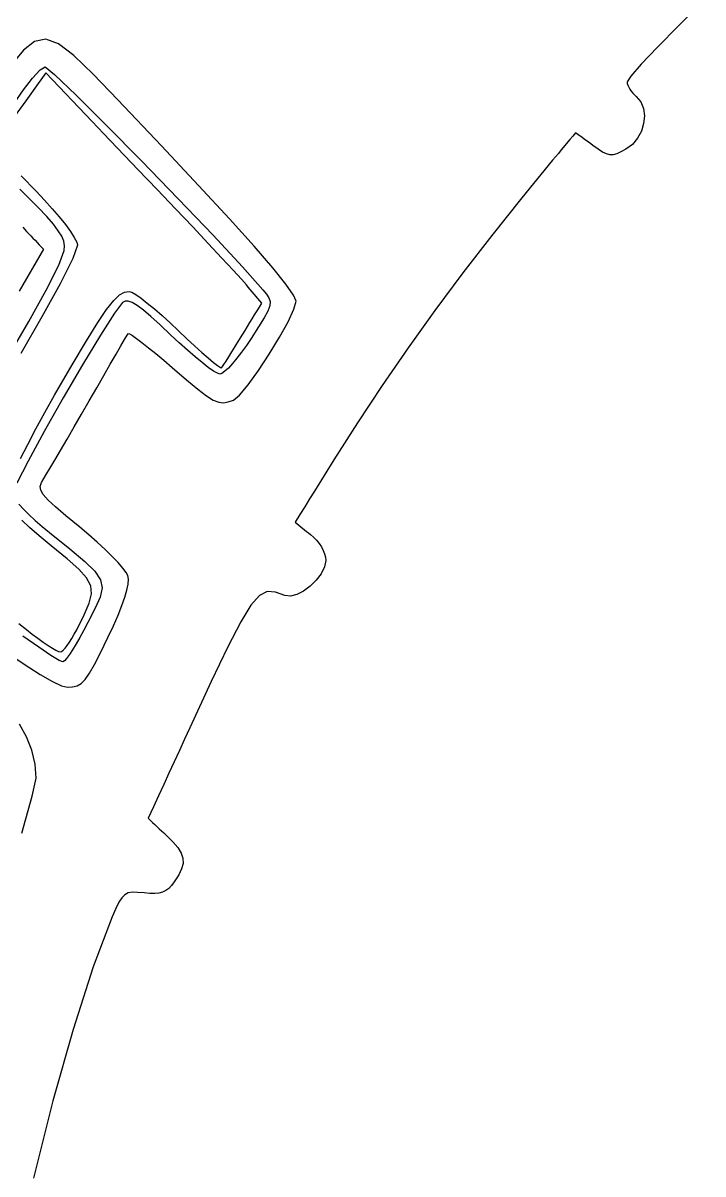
# Model space of a CAD drawing. Extents: x 0.3 to 13.7, y 0.1 to 13.4.
# Drawn here: x 2.453 to 3.732, y 7.874 to 10.038 of the extents above; entities that cross this region are included whole.
import ezdxf

# ---------------------------------------------------------------- set-up
doc = ezdxf.new("R2010")
doc.units = 0
doc.layers.get('0').update_dxf_attribs({"linetype": 'CONTINUOUS'})

msp = doc.modelspace()

# ---------------------------------------------------------------- linework, layer by layer
at = {"color": 0}
for points in [[(3.73156, 10.0789), (3.68539, 10.0329), (3.64611, 9.99278), (3.61561, 9.9605), (3.59586, 9.93799), (3.58886, 9.92719), (3.58925, 9.92426), (3.59022, 9.9209), (3.59185, 9.91732), (3.59397, 9.91357), (3.59651, 9.90983), (3.59944, 9.90614), (3.60265, 9.90272), (3.60612, 9.89958), (3.61458, 9.88965), (3.61957, 9.87728), (3.62131, 9.86356), (3.61996, 9.84907), (3.61567, 9.83469), (3.60856, 9.82129), (3.59885, 9.80968), (3.58669, 9.80063), (3.57726, 9.79557), (3.56944, 9.7921), (3.56267, 9.79025), (3.55637, 9.7901), (3.54992, 9.79172), (3.54286, 9.79508), (3.5345, 9.80046), (3.52442, 9.80772), (3.5204, 9.81071), (3.51633, 9.81364), (3.50831, 9.81967), (3.50424, 9.82264), (3.49621, 9.82861), (3.49214, 9.83154), (3.48671, 9.82514), (3.48133, 9.81868), (3.46506, 9.79932), (3.45969, 9.79281), (3.45426, 9.78635), (3.44883, 9.77989), (3.39068, 9.70931), (3.33436, 9.63867), (3.27994, 9.56803), (3.22749, 9.4975), (3.17697, 9.42703), (3.12847, 9.35667), (3.08197, 9.28651), (3.03749, 9.21653), (3.00103, 9.15793), (2.99192, 9.14324), (2.98281, 9.12858), (2.97374, 9.11393), (2.96463, 9.09928), (2.97179, 9.09364), (2.97542, 9.09076), (2.98258, 9.08513), (2.98622, 9.08231), (2.98981, 9.07949), (2.99343, 9.07661), (2.99935, 9.07146), (3.00483, 9.06565), (3.00976, 9.0594), (3.014, 9.05296), (3.01742, 9.04639), (3.02001, 9.03987), (3.02165, 9.03364), (3.02225, 9.02772), (3.01992, 9.01546), (3.01372, 9.00271), (3.00444, 8.99029), (2.99311, 8.97911), (2.98058, 8.96983), (2.96778, 8.96343), (2.95568, 8.9605), (2.94521, 8.96197), (2.92751, 8.9681), (2.91228, 8.96897), (2.89757, 8.96164), (2.88157, 8.94374), (2.86231, 8.91249), (2.838, 8.8654), (2.80669, 8.79975), (2.7666, 8.71311), (2.75683, 8.69185), (2.74701, 8.67051), (2.73725, 8.64925), (2.72743, 8.62799), (2.71767, 8.60667), (2.70785, 8.58539), (2.69808, 8.56413), (2.68826, 8.54281), (2.69249, 8.5389), (2.69667, 8.535), (2.7009, 8.53103), (2.70508, 8.52713), (2.70931, 8.52322), (2.71349, 8.51926), (2.71772, 8.51535), (2.7219, 8.51139), (2.73465, 8.49881), (2.74408, 8.48774), (2.75043, 8.47754), (2.75364, 8.46778), (2.7539, 8.45796), (2.75119, 8.44769), (2.74571, 8.43642), (2.73753, 8.42367), (2.73221, 8.41672), (2.72694, 8.41118), (2.72136, 8.40696), (2.71533, 8.40392), (2.7085, 8.40213), (2.70063, 8.40132), (2.6914, 8.40147), (2.68067, 8.40246), (2.66835, 8.40365), (2.65864, 8.40381), (2.65082, 8.40246), (2.64442, 8.39919), (2.63883, 8.39344), (2.6334, 8.38499), (2.62756, 8.37321), (2.62076, 8.35769), (2.5849, 8.26351), (2.54725, 8.14594), (2.50939, 8.0115), (2.47276, 7.86664)], [(2.4171, 8.85861), (2.45492, 8.83268), (2.48519, 8.81326), (2.50851, 8.79975), (2.5255, 8.79194), (2.53662, 8.78928), (2.54628, 8.78976), (2.55464, 8.79183), (2.56228, 8.79628), (2.56993, 8.80399), (2.57813, 8.81569), (2.58757, 8.83214), (2.59885, 8.85411), (2.61262, 8.88249), (2.61262, 8.88249), (2.62299, 8.90479), (2.63178, 8.92492), (2.63894, 8.94276), (2.64447, 8.95844), (2.64839, 8.97194), (2.65067, 8.98318), (2.65132, 8.99224), (2.65028, 8.99908), (2.64714, 9.00504), (2.6409, 9.01329), (2.632, 9.02349), (2.62071, 9.03521), (2.60753, 9.04801), (2.59272, 9.06174), (2.57671, 9.07574), (2.5599, 9.0899), (2.53386, 9.11133), (2.51417, 9.12815), (2.50011, 9.14117), (2.4911, 9.15142), (2.48649, 9.15967), (2.48557, 9.16689), (2.48768, 9.17393), (2.49214, 9.18169), (2.49669, 9.18901), (2.50369, 9.20063), (2.51275, 9.21599), (2.5236, 9.23449), (2.53586, 9.25549), (2.54915, 9.27849), (2.56321, 9.30274), (2.57753, 9.32781), (2.59169, 9.35237), (2.60499, 9.37554), (2.61719, 9.39671), (2.62799, 9.41536), (2.6371, 9.43093), (2.64415, 9.44293), (2.64893, 9.45079), (2.6511, 9.45421), (2.65338, 9.45361), (2.65869, 9.45042), (2.66656, 9.44482), (2.67676, 9.43713), (2.68886, 9.42757), (2.70258, 9.41639), (2.71761, 9.40386), (2.73351, 9.39031), (2.76064, 9.36703), (2.78174, 9.34944), (2.79801, 9.33708), (2.81071, 9.32904), (2.82096, 9.32487), (2.82997, 9.32389), (2.83892, 9.32547), (2.84901, 9.32894), (2.86029, 9.33826), (2.87651, 9.35792), (2.89572, 9.38471), (2.91596, 9.41542), (2.93517, 9.44706), (2.95133, 9.47624), (2.96251, 9.50006), (2.96669, 9.51519), (2.96192, 9.52653), (2.94743, 9.54719), (2.92279, 9.57764), (2.88747, 9.61833), (2.84115, 9.66976), (2.78331, 9.73247), (2.7136, 9.80686), (2.63151, 9.89344), (2.58479, 9.942), (2.54833, 9.97694), (2.51958, 9.99864), (2.49593, 10.0074), (2.47483, 10.0034), (2.45378, 9.98693), (2.43018, 9.95828)], [(2.43554, 9.88629), (2.45389, 9.91237), (2.47108, 9.93451), (2.48525, 9.94982), (2.49447, 9.95557), (2.51232, 9.94119), (2.5529, 9.90246), (2.60954, 9.84614), (2.67572, 9.77892), (2.7449, 9.70768), (2.81044, 9.639), (2.86572, 9.57969), (2.90419, 9.5364), (2.91092, 9.52821), (2.91547, 9.52115), (2.91754, 9.51421), (2.91689, 9.50629), (2.91325, 9.49647), (2.90636, 9.48372), (2.89606, 9.46685), (2.882, 9.44488), (2.87299, 9.43143), (2.86399, 9.41889), (2.85525, 9.40756), (2.8469, 9.39763), (2.83931, 9.38937), (2.83263, 9.38319), (2.82715, 9.37929), (2.82314, 9.37782), (2.81842, 9.37939), (2.81099, 9.38362), (2.80126, 9.3904), (2.78961, 9.39942), (2.77642, 9.41021), (2.76204, 9.42275), (2.74685, 9.43647), (2.73128, 9.45122), (2.71078, 9.47076), (2.69358, 9.48639), (2.67942, 9.49838), (2.66781, 9.50689), (2.65847, 9.51237), (2.65104, 9.51492), (2.64507, 9.51476), (2.64025, 9.51226), (2.625, 9.49235), (2.59858, 9.45111), (2.56506, 9.39561), (2.52849, 9.33301), (2.493, 9.27024), (2.46257, 9.21451), (2.44129, 9.1729)], [(2.44857, 9.21897), (2.46192, 9.24567), (2.47721, 9.27485), (2.49414, 9.30593), (2.51238, 9.33811), (2.54551, 9.39524), (2.57221, 9.44032), (2.59347, 9.47461), (2.61025, 9.4994), (2.62354, 9.51639), (2.63439, 9.52675), (2.64382, 9.53196), (2.65278, 9.53336), (2.65761, 9.53179), (2.6651, 9.5275), (2.67492, 9.52067), (2.68664, 9.51156), (2.69997, 9.50065), (2.71446, 9.48807), (2.72982, 9.47418), (2.74556, 9.45931), (2.76101, 9.4445), (2.77567, 9.43088), (2.78907, 9.41872), (2.80094, 9.40836), (2.81099, 9.39996), (2.81879, 9.39388), (2.82406, 9.39046), (2.82644, 9.38986), (2.82801, 9.39199), (2.83089, 9.39626), (2.8349, 9.40246), (2.8399, 9.41021), (2.84571, 9.41949), (2.85215, 9.42979), (2.85906, 9.44103), (2.86632, 9.45281), (2.87076, 9.46013), (2.87522, 9.46739), (2.87967, 9.47472), (2.88411, 9.48199), (2.88857, 9.48931), (2.89301, 9.49658), (2.89746, 9.5039), (2.90192, 9.51118), (2.89833, 9.51546), (2.89469, 9.51981), (2.88743, 9.52832), (2.88385, 9.53271), (2.88021, 9.53694), (2.87657, 9.54135), (2.87294, 9.54562), (2.86356, 9.55626), (2.84799, 9.57335), (2.82693, 9.59597), (2.80132, 9.62338), (2.77203, 9.65457), (2.73975, 9.68858), (2.70546, 9.72478), (2.66986, 9.76204), (2.6046, 9.83024), (2.58279, 9.85297), (2.49576, 9.94396), (2.48633, 9.93083), (2.48167, 9.92426), (2.47222, 9.91114), (2.46756, 9.90457), (2.45811, 9.89144), (2.43668, 9.86154)], [(2.44949, 9.75037), (2.47771, 9.72151), (2.49333, 9.70508), (2.50792, 9.68886), (2.52115, 9.67333), (2.53271, 9.65886), (2.54221, 9.64589), (2.54943, 9.63476), (2.55399, 9.62608), (2.55556, 9.62011), (2.54656, 9.59526), (2.52274, 9.54779), (2.48856, 9.48563), (2.44879, 9.4165)], [(2.42649, 9.41194), (2.46408, 9.47657), (2.49681, 9.53581), (2.5204, 9.5829), (2.53065, 9.6104), (2.53103, 9.61893), (2.52951, 9.62761), (2.52572, 9.63699), (2.51942, 9.64751), (2.51014, 9.65967), (2.49772, 9.67399), (2.48172, 9.69086), (2.46181, 9.71083), (2.44715, 9.72558)], [(2.45247, 9.65386), (2.45975, 9.64626), (2.46778, 9.63781), (2.47174, 9.63357), (2.47575, 9.62939), (2.47976, 9.62517), (2.48372, 9.62088), (2.48774, 9.61669), (2.49175, 9.61253), (2.44596, 9.53412)], [(2.44526, 9.13336), (2.45372, 9.12408), (2.46403, 9.11376), (2.47581, 9.10281), (2.48882, 9.09136), (2.50276, 9.07997), (2.54124, 9.04932), (2.56944, 9.02576), (2.58822, 9.00717), (2.59864, 8.99126), (2.60157, 8.97586), (2.59799, 8.95876), (2.58886, 8.93778), (2.57503, 8.91064), (2.56754, 8.89632), (2.56011, 8.88292), (2.55296, 8.87061), (2.54622, 8.85969), (2.54021, 8.85058), (2.53494, 8.84353), (2.53076, 8.83882), (2.52778, 8.83675), (2.52089, 8.83963), (2.50549, 8.84913), (2.48253, 8.86453), (2.45301, 8.88519)], [(2.44515, 8.90881), (2.45931, 8.89774), (2.47032, 8.88926), (2.48101, 8.88135), (2.49104, 8.87424), (2.50022, 8.86794), (2.50825, 8.86279), (2.51492, 8.85889), (2.51992, 8.85639), (2.523, 8.85558), (2.52539, 8.85639), (2.52849, 8.85889), (2.53213, 8.86274), (2.53614, 8.86783), (2.54047, 8.87397), (2.54497, 8.88108), (2.54949, 8.88883), (2.55393, 8.89725), (2.55393, 8.89725), (2.56793, 8.9254), (2.57736, 8.94726), (2.58171, 8.96496), (2.58029, 8.98014), (2.57264, 8.99485), (2.55806, 9.01096), (2.53603, 9.03049), (2.50597, 9.05524), (2.48356, 9.07383), (2.46528, 9.08985), (2.45068, 9.10357)], [(2.45057, 8.51492), (2.47038, 8.58425), (2.47775, 8.61849), (2.47569, 8.64481), (2.46957, 8.67079), (2.45969, 8.69601), (2.4464, 8.72006)]]:
    msp.add_lwpolyline(points, dxfattribs=at)

doc.saveas('drawing.dxf')
